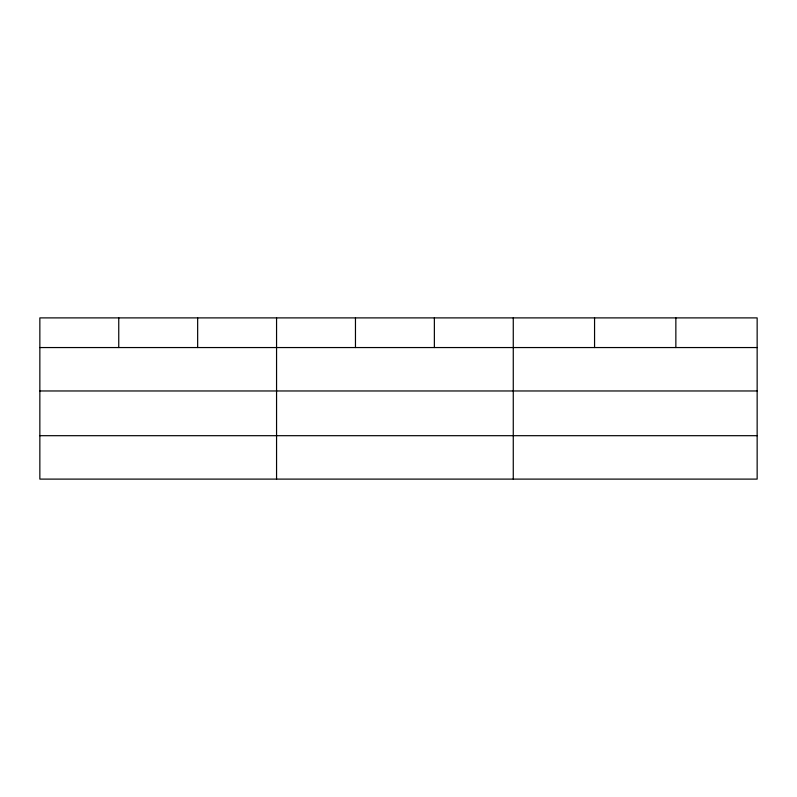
<?xml version="1.0" encoding="UTF-8"?>
<svg xmlns="http://www.w3.org/2000/svg" width="797" height="797" viewBox="0 0 797 797"><rect width="100%" height="100%" fill="white"/><g stroke="black" fill="none" stroke-linecap="round" stroke-linejoin="round"><path stroke-width="1.2" d="M757.15 390.968L757.15 317.893L39.85 317.893L39.85 479.107L757.15 479.107L757.15 390.968L39.85 390.968M39.85 347.552L757.15 347.552M39.85 435.69L757.15 435.69M675.856 317.893L675.856 347.552M594.562 317.893L594.562 347.552M513.268 317.893L513.268 479.107M434.365 317.893L434.365 347.552M355.462 317.893L355.462 347.552M276.559 317.893L276.559 479.107M197.656 317.893L197.656 347.552M118.753 317.893L118.753 347.552"/></g></svg>
